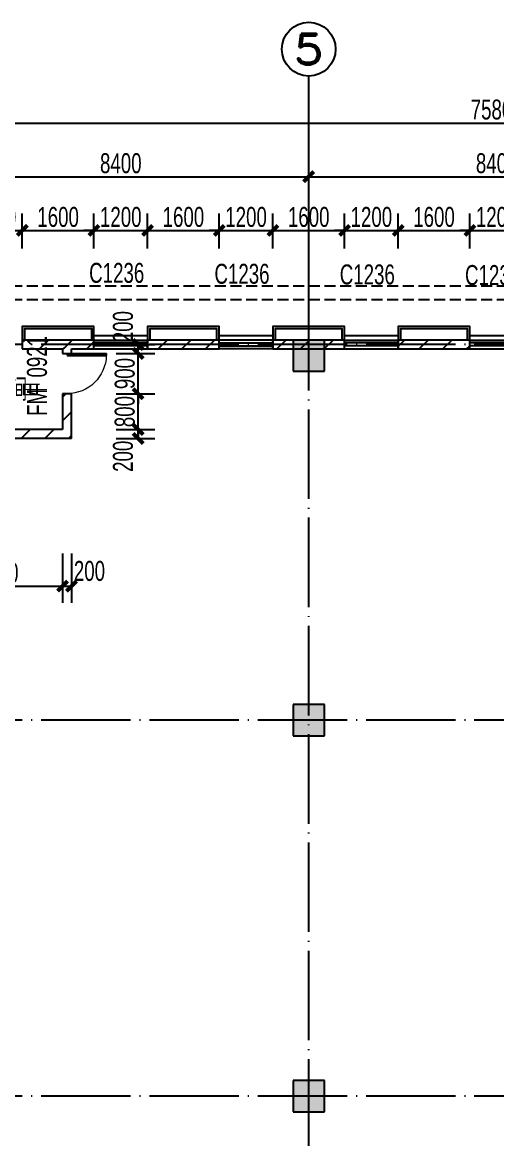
# Model space of a CAD drawing. Extents: x 1821501 to 1914341, y 446160 to 501460.
# Drawn here: x 1858641 to 1869241, y 472860 to 497810 of the extents above; entities that cross this region are included whole.
import ezdxf
from ezdxf.enums import TextEntityAlignment as Align

# ---------------------------------------------------------------- set-up
doc = ezdxf.new("R2010")
doc.units = 0
doc.header["$LTSCALE"] = 1000
doc.linetypes.add('11#平面图$0$DASH', pattern=[0.35, 0.25, -0.1])
doc.linetypes.add('11#平面图$0$DOTE', pattern=[2.42, 2, -0.2, 0.02, -0.2])
doc.layers.get('0').update_dxf_attribs({"linetype": 'CONTINUOUS'})
doc.layers.get('Defpoints').update_dxf_attribs({"linetype": 'CONTINUOUS'})
for name, color, linetype in [('11#平面图$0$A-Anno-Dims', 3, 'CONTINUOUS'), ('11#平面图$0$A-Anno-Note', 241, 'CONTINUOUS'), ('11#平面图$0$A-Grid', 222, '11#平面图$0$DOTE'), ('11#平面图$0$A-Grid-Iden', 11, 'CONTINUOUS'), ('11#平面图$0$A-Roof', 131, 'CONTINUOUS'), ('11#平面图$0$A-Wall-Patt', 13, 'CONTINUOUS'), ('11#平面图$0$PUB_HATCH', 8, 'CONTINUOUS'), ('11#平面图$0$S-Cols', 90, 'CONTINUOUS'), ('11#平面图$0$WALL', 2, 'CONTINUOUS'), ('11#平面图$0$WINDOW', 4, 'CONTINUOUS'), ('11#平面图$0$WINDOW_TEXT', 7, 'CONTINUOUS'), ('AXIS_TEXT', 7, 'CONTINUOUS')]:
    doc.layers.add(name, color=color, linetype=linetype)
doc.layers.add('11#平面图$0$尺寸标注-柱', color=3, linetype='CONTINUOUS', lineweight=18)
doc.styles.add('11#平面图$0$_TCH_AXIS', font='ROMAND', dxfattribs={"width": 0.7, "height": 5, "bigfont": 'JZFZ_CNB'})
doc.styles.add('11#平面图$0$_TCH_DIM_T3', font='JZFZ_ENA', dxfattribs={"width": 0.7, "bigfont": 'JZFZ_CNB'})
doc.styles.add('11#平面图$0$_TCH_WINDOW', font='JZFZ_ENA', dxfattribs={"width": 0.7, "height": 5, "bigfont": 'JZFZ_CNB'})
doc.styles.add('11#平面图$0$STANDARD', font='GBENOR', dxfattribs={"bigfont": 'GBCBIG'})
doc.styles.add('COMPLEX', font='COMPLEX')
doc.dimstyles.new('11#平面图$0$_TCH_ARCH&&150', dxfattribs={"dimtxt": 446.25, "dimasz": 225, "dimexe": 375, "dimexo": 375, "dimgap": 75, "dimtad": 1, "dimdec": 0, "dimzin": 0, "dimdsep": 46, "dimtxsty": '11#平面图$0$_TCH_DIM_T3', "dimblk": '11#平面图$0$_ArchTick', "dimcen": 0.09, "dimclrt": 7, "dimazin": 2, "dimtfac": 1, "dimtdec": 0, "dimtix": 1, "dimtmove": 2, "dimatfit": 3, "dimtolj": 1, "dimtzin": 0, "dimarcsym": 0})
pattern_1 = [(45, (0, 269.27), (-265.16515, 265.16515), [])]

# ---------------------------------------------------------------- blocks, each defined once
blk = doc.blocks.new('11#平面图$0$_ArchTick')
at = {"color": 0, "linetype": 'ByBlock', "const_width": 0.4}
blk.add_lwpolyline([(-0.5, -0.5), (0.5, 0.5)], dxfattribs=at)
blk = doc.blocks.new('*D309')
at = {"layer": '11#平面图$0$A-Grid-Iden', "color": 0, "lineweight": -2, "transparency": 16777216}
for p, q in [((1856641, 490985), (1856641, 494735)), ((1865041, 490985), (1865041, 494735)), ((1856641, 494360), (1865041, 494360))]:
    blk.add_line(p, q, dxfattribs=at)
at = {"layer": 'Defpoints', "color": 0, "transparency": 16777216}
for p in [(1865041, 494360), (1856641, 490610), (1865041, 490610)]:
    blk.add_point(p, dxfattribs=at)
at = {"layer": '11#平面图$0$A-Grid-Iden', "color": 0, "lineweight": -2, "transparency": 16777216, "xscale": 225, "yscale": 225, "zscale": 225, "rotation": 180}
blk.add_blockref('11#平面图$0$_ArchTick', (1856641, 494360), dxfattribs=at)
at = {"layer": '11#平面图$0$A-Grid-Iden', "color": 0, "lineweight": -2, "transparency": 16777216, "xscale": 225, "yscale": 225, "zscale": 225}
blk.add_blockref('11#平面图$0$_ArchTick', (1865041, 494360), dxfattribs=at)
at = {"layer": '11#平面图$0$A-Grid-Iden', "color": 7, "transparency": 16777216, "insert": (1860841, 494659), "char_height": 446.2, "attachment_point": 5, "style": '11#平面图$0$_TCH_DIM_T3'}
blk.add_mtext('\\A1;8400', dxfattribs=at)
blk = doc.blocks.new('*D310')
at = {"layer": '11#平面图$0$A-Grid-Iden', "color": 0, "lineweight": -2, "transparency": 16777216}
for p, q in [((1865041, 490985), (1865041, 494735)), ((1873441, 490985), (1873441, 494735)), ((1865041, 494360), (1873441, 494360))]:
    blk.add_line(p, q, dxfattribs=at)
at = {"layer": 'Defpoints', "color": 0, "transparency": 16777216}
for p in [(1873441, 494360), (1865041, 490610), (1873441, 490610)]:
    blk.add_point(p, dxfattribs=at)
at = {"layer": '11#平面图$0$A-Grid-Iden', "color": 0, "lineweight": -2, "transparency": 16777216, "xscale": 225, "yscale": 225, "zscale": 225, "rotation": 180}
blk.add_blockref('11#平面图$0$_ArchTick', (1865041, 494360), dxfattribs=at)
at = {"layer": '11#平面图$0$A-Grid-Iden', "color": 0, "lineweight": -2, "transparency": 16777216, "xscale": 225, "yscale": 225, "zscale": 225}
blk.add_blockref('11#平面图$0$_ArchTick', (1873441, 494360), dxfattribs=at)
at = {"layer": '11#平面图$0$A-Grid-Iden', "color": 7, "transparency": 16777216, "insert": (1869241, 494659), "char_height": 446.2, "attachment_point": 5, "style": '11#平面图$0$_TCH_DIM_T3'}
blk.add_mtext('\\A1;8400', dxfattribs=at)
blk = doc.blocks.new('*D316')
at = {"layer": '11#平面图$0$A-Grid-Iden', "color": 0, "lineweight": -2, "transparency": 16777216}
for p, q in [((1831341, 491360), (1831341, 495935)), ((1907141, 491360), (1907141, 495935)), ((1831341, 495560), (1907141, 495560))]:
    blk.add_line(p, q, dxfattribs=at)
at = {"layer": 'Defpoints', "color": 0, "transparency": 16777216}
for p in [(1907141, 495560), (1831341, 490985), (1907141, 490985)]:
    blk.add_point(p, dxfattribs=at)
at = {"layer": '11#平面图$0$A-Grid-Iden', "color": 0, "lineweight": -2, "transparency": 16777216, "xscale": 225, "yscale": 225, "zscale": 225, "rotation": 180}
blk.add_blockref('11#平面图$0$_ArchTick', (1831341, 495560), dxfattribs=at)
at = {"layer": '11#平面图$0$A-Grid-Iden', "color": 0, "lineweight": -2, "transparency": 16777216, "xscale": 225, "yscale": 225, "zscale": 225}
blk.add_blockref('11#平面图$0$_ArchTick', (1907141, 495560), dxfattribs=at)
at = {"layer": '11#平面图$0$A-Grid-Iden', "color": 7, "transparency": 16777216, "insert": (1869241, 495859), "char_height": 446.2, "attachment_point": 5, "style": '11#平面图$0$_TCH_DIM_T3'}
blk.add_mtext('\\A1;75800', dxfattribs=at)
blk = doc.blocks.new('_AXISO')
blk.add_circle((0, 0), 0.5)
at = {"layer": 'AXIS_TEXT', "style": 'COMPLEX', "width": 1.041667}
blk.add_attdef('A', text='', height=0.56, dxfattribs=at).set_placement((-0.25, -0.28), (0.25, -0.28), align=Align.FIT)
blk = doc.blocks.new('11#平面图$0$$TCHSYS$DOOR2D')
for p, q in [((0.45, 0.975), (0.5, 0.975)), ((0.45, 0), (0.45, 0.975)), ((0.5, 0), (0.5, 0.975)), ((0.5, 0), (0.45, 0))]:
    blk.add_line(p, q)
at = {"lineweight": 13}
blk.add_arc((0.475, 0), 0.975, 91.4693, 180, dxfattribs=at)
blk = doc.blocks.new('11#平面图$0$$TCHSYS$WIN2D')
for p, q in [((-0.5, 0.5), (0.5, 0.5)), ((-0.5, 0.5), (-0.5, -0.5)), ((0.5, 0.5), (0.5, -0.5)), ((0.5, 0.167), (-0.5, 0.167)), ((0.5, -0.167), (-0.5, -0.167)), ((-0.5, -0.5), (0.5, -0.5))]:
    blk.add_line(p, q)
blk = doc.blocks.new('11#平面图$0$A$C7CF12DCB')
at = {"layer": '11#平面图$0$A-Wall-Patt'}
for points in [[(34050, 33800), (33350, 33800), (33350, 33100), (34050, 33100)], [(34050, 25650), (33350, 25650), (33350, 24950), (34050, 24950)], [(34050, 17250), (33350, 17250), (33350, 16550), (34050, 16550)]]:
    blk.add_hatch(color=256, dxfattribs=at).paths.add_polyline_path(points)
at = {"layer": '11#平面图$0$S-Cols'}
for p, q in [((34050, 33800), (33350, 33800)), ((33350, 33800), (33350, 33100)), ((34050, 33100), (34050, 33800)), ((33350, 33100), (34050, 33100)), ((34050, 25650), (33350, 25650)), ((33350, 25650), (33350, 24950)), ((34050, 24950), (34050, 25650)), ((33350, 24950), (34050, 24950)), ((34050, 17250), (33350, 17250)), ((33350, 17250), (33350, 16550)), ((34050, 16550), (34050, 17250)), ((33350, 16550), (34050, 16550))]:
    blk.add_line(p, q, dxfattribs=at)
blk = doc.blocks.new('*D73')
at = {"layer": '11#平面图$0$A-Anno-Dims', "color": 0, "lineweight": -2, "transparency": 16777216}
for p, q in [((29059, 41069), (29059, 41850)), ((30259, 41069), (30259, 41850)), ((29059, 41475), (28834, 41475)), ((29059, 41475), (30259, 41475)), ((30259, 41475), (30484, 41475))]:
    blk.add_line(p, q, dxfattribs=at)
at = {"layer": 'Defpoints', "color": 0, "transparency": 16777216}
for p in [(30259, 41475), (29059, 40694), (30259, 40694)]:
    blk.add_point(p, dxfattribs=at)
at = {"layer": '11#平面图$0$A-Anno-Dims', "color": 0, "lineweight": -2, "transparency": 16777216, "xscale": 225, "yscale": 225, "zscale": 225}
blk.add_blockref('11#平面图$0$_ArchTick', (29059, 41475), dxfattribs=at)
at = {"layer": '11#平面图$0$A-Anno-Dims', "color": 0, "lineweight": -2, "transparency": 16777216, "xscale": 225, "yscale": 225, "zscale": 225, "rotation": 180}
blk.add_blockref('11#平面图$0$_ArchTick', (30259, 41475), dxfattribs=at)
at = {"layer": '11#平面图$0$A-Anno-Dims', "color": 7, "transparency": 16777216, "insert": (29659, 41773), "char_height": 446.2, "attachment_point": 5, "style": '11#平面图$0$_TCH_DIM_T3'}
blk.add_mtext('\\A1;1200', dxfattribs=at)
blk = doc.blocks.new('*D74')
at = {"layer": '11#平面图$0$A-Anno-Dims', "color": 0, "lineweight": -2, "transparency": 16777216}
for p, q in [((30259, 41069), (30259, 41850)), ((31859, 41069), (31859, 41850)), ((30259, 41475), (31859, 41475))]:
    blk.add_line(p, q, dxfattribs=at)
at = {"layer": 'Defpoints', "color": 0, "transparency": 16777216}
for p in [(31859, 41475), (30259, 40694), (31859, 40694)]:
    blk.add_point(p, dxfattribs=at)
at = {"layer": '11#平面图$0$A-Anno-Dims', "color": 0, "lineweight": -2, "transparency": 16777216, "xscale": 225, "yscale": 225, "zscale": 225, "rotation": 180}
blk.add_blockref('11#平面图$0$_ArchTick', (30259, 41475), dxfattribs=at)
at = {"layer": '11#平面图$0$A-Anno-Dims', "color": 0, "lineweight": -2, "transparency": 16777216, "xscale": 225, "yscale": 225, "zscale": 225}
blk.add_blockref('11#平面图$0$_ArchTick', (31859, 41475), dxfattribs=at)
at = {"layer": '11#平面图$0$A-Anno-Dims', "color": 7, "transparency": 16777216, "insert": (31059, 41773), "char_height": 446.2, "attachment_point": 5, "style": '11#平面图$0$_TCH_DIM_T3'}
blk.add_mtext('\\A1;1600', dxfattribs=at)
blk = doc.blocks.new('*D75')
at = {"layer": '11#平面图$0$A-Anno-Dims', "color": 0, "lineweight": -2, "transparency": 16777216}
for p, q in [((31859, 41069), (31859, 41850)), ((33059, 41069), (33059, 41850)), ((31859, 41475), (31634, 41475)), ((31859, 41475), (33059, 41475)), ((33059, 41475), (33284, 41475))]:
    blk.add_line(p, q, dxfattribs=at)
at = {"layer": 'Defpoints', "color": 0, "transparency": 16777216}
for p in [(33059, 41475), (31859, 40694), (33059, 40694)]:
    blk.add_point(p, dxfattribs=at)
at = {"layer": '11#平面图$0$A-Anno-Dims', "color": 0, "lineweight": -2, "transparency": 16777216, "xscale": 225, "yscale": 225, "zscale": 225}
blk.add_blockref('11#平面图$0$_ArchTick', (31859, 41475), dxfattribs=at)
at = {"layer": '11#平面图$0$A-Anno-Dims', "color": 0, "lineweight": -2, "transparency": 16777216, "xscale": 225, "yscale": 225, "zscale": 225, "rotation": 180}
blk.add_blockref('11#平面图$0$_ArchTick', (33059, 41475), dxfattribs=at)
at = {"layer": '11#平面图$0$A-Anno-Dims', "color": 7, "transparency": 16777216, "insert": (32459, 41773), "char_height": 446.2, "attachment_point": 5, "style": '11#平面图$0$_TCH_DIM_T3'}
blk.add_mtext('\\A1;1200', dxfattribs=at)
blk = doc.blocks.new('*D76')
at = {"layer": '11#平面图$0$A-Anno-Dims', "color": 0, "lineweight": -2, "transparency": 16777216}
for p, q in [((33059, 41069), (33059, 41850)), ((34659, 41069), (34659, 41850)), ((33059, 41475), (34659, 41475))]:
    blk.add_line(p, q, dxfattribs=at)
at = {"layer": 'Defpoints', "color": 0, "transparency": 16777216}
for p in [(34659, 41475), (33059, 40694), (34659, 40694)]:
    blk.add_point(p, dxfattribs=at)
at = {"layer": '11#平面图$0$A-Anno-Dims', "color": 0, "lineweight": -2, "transparency": 16777216, "xscale": 225, "yscale": 225, "zscale": 225, "rotation": 180}
blk.add_blockref('11#平面图$0$_ArchTick', (33059, 41475), dxfattribs=at)
at = {"layer": '11#平面图$0$A-Anno-Dims', "color": 0, "lineweight": -2, "transparency": 16777216, "xscale": 225, "yscale": 225, "zscale": 225}
blk.add_blockref('11#平面图$0$_ArchTick', (34659, 41475), dxfattribs=at)
at = {"layer": '11#平面图$0$A-Anno-Dims', "color": 7, "transparency": 16777216, "insert": (33859, 41773), "char_height": 446.2, "attachment_point": 5, "style": '11#平面图$0$_TCH_DIM_T3'}
blk.add_mtext('\\A1;1600', dxfattribs=at)
blk = doc.blocks.new('*D77')
at = {"layer": '11#平面图$0$A-Anno-Dims', "color": 0, "lineweight": -2, "transparency": 16777216}
for p, q in [((34659, 41069), (34659, 41850)), ((35859, 41069), (35859, 41850)), ((34659, 41475), (34434, 41475)), ((34659, 41475), (35859, 41475)), ((35859, 41475), (36084, 41475))]:
    blk.add_line(p, q, dxfattribs=at)
at = {"layer": 'Defpoints', "color": 0, "transparency": 16777216}
for p in [(35859, 41475), (34659, 40694), (35859, 40694)]:
    blk.add_point(p, dxfattribs=at)
at = {"layer": '11#平面图$0$A-Anno-Dims', "color": 0, "lineweight": -2, "transparency": 16777216, "xscale": 225, "yscale": 225, "zscale": 225}
blk.add_blockref('11#平面图$0$_ArchTick', (34659, 41475), dxfattribs=at)
at = {"layer": '11#平面图$0$A-Anno-Dims', "color": 0, "lineweight": -2, "transparency": 16777216, "xscale": 225, "yscale": 225, "zscale": 225, "rotation": 180}
blk.add_blockref('11#平面图$0$_ArchTick', (35859, 41475), dxfattribs=at)
at = {"layer": '11#平面图$0$A-Anno-Dims', "color": 7, "transparency": 16777216, "insert": (35259, 41773), "char_height": 446.2, "attachment_point": 5, "style": '11#平面图$0$_TCH_DIM_T3'}
blk.add_mtext('\\A1;1200', dxfattribs=at)
blk = doc.blocks.new('*D78')
at = {"layer": '11#平面图$0$A-Anno-Dims', "color": 0, "lineweight": -2, "transparency": 16777216}
for p, q in [((35859, 41069), (35859, 41850)), ((37459, 41069), (37459, 41850)), ((35859, 41475), (37459, 41475))]:
    blk.add_line(p, q, dxfattribs=at)
at = {"layer": 'Defpoints', "color": 0, "transparency": 16777216}
for p in [(37459, 41475), (35859, 40694), (37459, 40694)]:
    blk.add_point(p, dxfattribs=at)
at = {"layer": '11#平面图$0$A-Anno-Dims', "color": 0, "lineweight": -2, "transparency": 16777216, "xscale": 225, "yscale": 225, "zscale": 225, "rotation": 180}
blk.add_blockref('11#平面图$0$_ArchTick', (35859, 41475), dxfattribs=at)
at = {"layer": '11#平面图$0$A-Anno-Dims', "color": 0, "lineweight": -2, "transparency": 16777216, "xscale": 225, "yscale": 225, "zscale": 225}
blk.add_blockref('11#平面图$0$_ArchTick', (37459, 41475), dxfattribs=at)
at = {"layer": '11#平面图$0$A-Anno-Dims', "color": 7, "transparency": 16777216, "insert": (36659, 41773), "char_height": 446.2, "attachment_point": 5, "style": '11#平面图$0$_TCH_DIM_T3'}
blk.add_mtext('\\A1;1600', dxfattribs=at)
blk = doc.blocks.new('*D79')
at = {"layer": '11#平面图$0$A-Anno-Dims', "color": 0, "lineweight": -2, "transparency": 16777216}
for p, q in [((37459, 41069), (37459, 41850)), ((38659, 41069), (38659, 41850)), ((37459, 41475), (37234, 41475)), ((37459, 41475), (38659, 41475)), ((38659, 41475), (38884, 41475))]:
    blk.add_line(p, q, dxfattribs=at)
at = {"layer": 'Defpoints', "color": 0, "transparency": 16777216}
for p in [(38659, 41475), (37459, 40694), (38659, 40694)]:
    blk.add_point(p, dxfattribs=at)
at = {"layer": '11#平面图$0$A-Anno-Dims', "color": 0, "lineweight": -2, "transparency": 16777216, "xscale": 225, "yscale": 225, "zscale": 225}
blk.add_blockref('11#平面图$0$_ArchTick', (37459, 41475), dxfattribs=at)
at = {"layer": '11#平面图$0$A-Anno-Dims', "color": 0, "lineweight": -2, "transparency": 16777216, "xscale": 225, "yscale": 225, "zscale": 225, "rotation": 180}
blk.add_blockref('11#平面图$0$_ArchTick', (38659, 41475), dxfattribs=at)
at = {"layer": '11#平面图$0$A-Anno-Dims', "color": 7, "transparency": 16777216, "insert": (38059, 41773), "char_height": 446.2, "attachment_point": 5, "style": '11#平面图$0$_TCH_DIM_T3'}
blk.add_mtext('\\A1;1200', dxfattribs=at)
blk = doc.blocks.new('*D80')
at = {"layer": '11#平面图$0$A-Anno-Dims', "color": 0, "lineweight": -2, "transparency": 16777216}
for p, q in [((38659, 41069), (38659, 41850)), ((40259, 41069), (40259, 41850)), ((38659, 41475), (40259, 41475))]:
    blk.add_line(p, q, dxfattribs=at)
at = {"layer": 'Defpoints', "color": 0, "transparency": 16777216}
for p in [(40259, 41475), (38659, 40694), (40259, 40694)]:
    blk.add_point(p, dxfattribs=at)
at = {"layer": '11#平面图$0$A-Anno-Dims', "color": 0, "lineweight": -2, "transparency": 16777216, "xscale": 225, "yscale": 225, "zscale": 225, "rotation": 180}
blk.add_blockref('11#平面图$0$_ArchTick', (38659, 41475), dxfattribs=at)
at = {"layer": '11#平面图$0$A-Anno-Dims', "color": 0, "lineweight": -2, "transparency": 16777216, "xscale": 225, "yscale": 225, "zscale": 225}
blk.add_blockref('11#平面图$0$_ArchTick', (40259, 41475), dxfattribs=at)
at = {"layer": '11#平面图$0$A-Anno-Dims', "color": 7, "transparency": 16777216, "insert": (39459, 41773), "char_height": 446.2, "attachment_point": 5, "style": '11#平面图$0$_TCH_DIM_T3'}
blk.add_mtext('\\A1;1600', dxfattribs=at)
blk = doc.blocks.new('*D81')
at = {"layer": '11#平面图$0$A-Anno-Dims', "color": 0, "lineweight": -2, "transparency": 16777216}
for p, q in [((40259, 41069), (40259, 41850)), ((41459, 41069), (41459, 41850)), ((40259, 41475), (40034, 41475)), ((40259, 41475), (41459, 41475)), ((41459, 41475), (41684, 41475))]:
    blk.add_line(p, q, dxfattribs=at)
at = {"layer": 'Defpoints', "color": 0, "transparency": 16777216}
for p in [(41459, 41475), (40259, 40694), (41459, 40694)]:
    blk.add_point(p, dxfattribs=at)
at = {"layer": '11#平面图$0$A-Anno-Dims', "color": 0, "lineweight": -2, "transparency": 16777216, "xscale": 225, "yscale": 225, "zscale": 225}
blk.add_blockref('11#平面图$0$_ArchTick', (40259, 41475), dxfattribs=at)
at = {"layer": '11#平面图$0$A-Anno-Dims', "color": 0, "lineweight": -2, "transparency": 16777216, "xscale": 225, "yscale": 225, "zscale": 225, "rotation": 180}
blk.add_blockref('11#平面图$0$_ArchTick', (41459, 41475), dxfattribs=at)
at = {"layer": '11#平面图$0$A-Anno-Dims', "color": 7, "transparency": 16777216, "insert": (40859, 41773), "char_height": 446.2, "attachment_point": 5, "style": '11#平面图$0$_TCH_DIM_T3'}
blk.add_mtext('\\A1;1200', dxfattribs=at)
blk = doc.blocks.new('*D261')
at = {"layer": '11#平面图$0$A-Anno-Dims', "color": 0, "lineweight": -2, "transparency": 16777216}
for p, q in [((31159, 34250), (31159, 33148)), ((31359, 34250), (31359, 33148)), ((31159, 33523), (31359, 33523))]:
    blk.add_line(p, q, dxfattribs=at)
at = {"layer": 'Defpoints', "color": 0, "transparency": 16777216}
for p in [(31159, 34625), (31359, 34625), (31359, 33523)]:
    blk.add_point(p, dxfattribs=at)
at = {"layer": '11#平面图$0$A-Anno-Dims', "color": 0, "lineweight": -2, "transparency": 16777216, "xscale": 225, "yscale": 225, "zscale": 225, "rotation": 180}
blk.add_blockref('11#平面图$0$_ArchTick', (31159, 33523), dxfattribs=at)
at = {"layer": '11#平面图$0$A-Anno-Dims', "color": 0, "lineweight": -2, "transparency": 16777216, "xscale": 225, "yscale": 225, "zscale": 225}
blk.add_blockref('11#平面图$0$_ArchTick', (31359, 33523), dxfattribs=at)
at = {"layer": '11#平面图$0$A-Anno-Dims', "color": 7, "transparency": 16777216, "insert": (31759, 33861), "char_height": 446.2, "attachment_point": 5, "style": '11#平面图$0$_TCH_DIM_T3'}
blk.add_mtext('\\A1;200', dxfattribs=at)
blk = doc.blocks.new('*D262')
at = {"layer": '11#平面图$0$A-Anno-Dims', "color": 0, "lineweight": -2, "transparency": 16777216}
for p, q in [((28259, 34250), (28259, 33148)), ((31159, 34250), (31159, 33148)), ((28259, 33523), (31159, 33523))]:
    blk.add_line(p, q, dxfattribs=at)
at = {"layer": 'Defpoints', "color": 0, "transparency": 16777216}
for p in [(28259, 34625), (31159, 34625), (31159, 33523)]:
    blk.add_point(p, dxfattribs=at)
at = {"layer": '11#平面图$0$A-Anno-Dims', "color": 0, "lineweight": -2, "transparency": 16777216, "xscale": 225, "yscale": 225, "zscale": 225, "rotation": 180}
blk.add_blockref('11#平面图$0$_ArchTick', (28259, 33523), dxfattribs=at)
at = {"layer": '11#平面图$0$A-Anno-Dims', "color": 0, "lineweight": -2, "transparency": 16777216, "xscale": 225, "yscale": 225, "zscale": 225}
blk.add_blockref('11#平面图$0$_ArchTick', (31159, 33523), dxfattribs=at)
at = {"layer": '11#平面图$0$A-Anno-Dims', "color": 7, "transparency": 16777216, "insert": (29709, 33821), "char_height": 446.2, "attachment_point": 5, "style": '11#平面图$0$_TCH_DIM_T3'}
blk.add_mtext('\\A1;2900', dxfattribs=at)
blk = doc.blocks.new('*D275')
at = {"layer": '11#平面图$0$A-Anno-Dims', "color": 0, "lineweight": -2, "transparency": 16777216}
for p, q in [((32356, 38925), (33223, 38925)), ((32848, 38725), (32848, 38925)), ((32356, 38725), (33223, 38725))]:
    blk.add_line(p, q, dxfattribs=at)
at = {"layer": 'Defpoints', "color": 0, "transparency": 16777216}
for p in [(31981, 38925), (32848, 38925), (31981, 38725)]:
    blk.add_point(p, dxfattribs=at)
at = {"layer": '11#平面图$0$A-Anno-Dims', "color": 0, "lineweight": -2, "transparency": 16777216, "xscale": 225, "yscale": 225, "zscale": 225}
for p, rotation in [((32848, 38925), 90), ((32848, 38725), 270)]:
    blk.add_blockref('11#平面图$0$_ArchTick', p, dxfattribs=dict(at, rotation=rotation))
at = {"layer": '11#平面图$0$A-Anno-Dims', "color": 7, "transparency": 16777216, "insert": (32510, 39324), "char_height": 446.2, "attachment_point": 5, "rotation": 90, "style": '11#平面图$0$_TCH_DIM_T3'}
blk.add_mtext('\\A1;200', dxfattribs=at)
blk = doc.blocks.new('*D276')
at = {"layer": '11#平面图$0$A-Anno-Dims', "color": 0, "lineweight": -2, "transparency": 16777216}
for p, q in [((32848, 38725), (32848, 38950)), ((32356, 38725), (33223, 38725)), ((32848, 37825), (32848, 38725)), ((32356, 37825), (33223, 37825)), ((32848, 37825), (32848, 37600))]:
    blk.add_line(p, q, dxfattribs=at)
at = {"layer": 'Defpoints', "color": 0, "transparency": 16777216}
for p in [(31981, 38725), (32848, 38725), (31981, 37825)]:
    blk.add_point(p, dxfattribs=at)
at = {"layer": '11#平面图$0$A-Anno-Dims', "color": 0, "lineweight": -2, "transparency": 16777216, "xscale": 225, "yscale": 225, "zscale": 225}
for p, rotation in [((32848, 38725), 270), ((32848, 37825), 90)]:
    blk.add_blockref('11#平面图$0$_ArchTick', p, dxfattribs=dict(at, rotation=rotation))
at = {"layer": '11#平面图$0$A-Anno-Dims', "color": 7, "transparency": 16777216, "insert": (32549, 38275), "char_height": 446.2, "attachment_point": 5, "rotation": 90, "style": '11#平面图$0$_TCH_DIM_T3'}
blk.add_mtext('\\A1;900', dxfattribs=at)
blk = doc.blocks.new('*D277')
at = {"layer": '11#平面图$0$A-Anno-Dims', "color": 0, "lineweight": -2, "transparency": 16777216}
for p, q in [((32848, 37825), (32848, 38050)), ((32356, 37825), (33223, 37825)), ((32848, 37025), (32848, 37825)), ((32356, 37025), (33223, 37025)), ((32848, 37025), (32848, 36800))]:
    blk.add_line(p, q, dxfattribs=at)
at = {"layer": 'Defpoints', "color": 0, "transparency": 16777216}
for p in [(31981, 37825), (32848, 37825), (31981, 37025)]:
    blk.add_point(p, dxfattribs=at)
at = {"layer": '11#平面图$0$A-Anno-Dims', "color": 0, "lineweight": -2, "transparency": 16777216, "xscale": 225, "yscale": 225, "zscale": 225}
for p, rotation in [((32848, 37825), 270), ((32848, 37025), 90)]:
    blk.add_blockref('11#平面图$0$_ArchTick', p, dxfattribs=dict(at, rotation=rotation))
at = {"layer": '11#平面图$0$A-Anno-Dims', "color": 7, "transparency": 16777216, "insert": (32549, 37425), "char_height": 446.2, "attachment_point": 5, "rotation": 90, "style": '11#平面图$0$_TCH_DIM_T3'}
blk.add_mtext('\\A1;800', dxfattribs=at)
blk = doc.blocks.new('*D278')
at = {"layer": '11#平面图$0$A-Anno-Dims', "color": 0, "lineweight": -2, "transparency": 16777216}
for p, q in [((32356, 37025), (33223, 37025)), ((32848, 36825), (32848, 37025)), ((32356, 36825), (33223, 36825))]:
    blk.add_line(p, q, dxfattribs=at)
at = {"layer": 'Defpoints', "color": 0, "transparency": 16777216}
for p in [(31981, 37025), (32848, 37025), (31981, 36825)]:
    blk.add_point(p, dxfattribs=at)
at = {"layer": '11#平面图$0$A-Anno-Dims', "color": 0, "lineweight": -2, "transparency": 16777216, "xscale": 225, "yscale": 225, "zscale": 225}
for p, rotation in [((32848, 37025), 90), ((32848, 36825), 270)]:
    blk.add_blockref('11#平面图$0$_ArchTick', p, dxfattribs=dict(at, rotation=rotation))
at = {"layer": '11#平面图$0$A-Anno-Dims', "color": 7, "transparency": 16777216, "insert": (32510, 36426), "char_height": 446.2, "attachment_point": 5, "rotation": 90, "style": '11#平面图$0$_TCH_DIM_T3'}
blk.add_mtext('\\A1;200', dxfattribs=at)
blk = doc.blocks.new('11#平面图$0$A$C39280DA7')
at = {"layer": '11#平面图$0$A-Anno-Note', "style": '11#平面图$0$STANDARD'}
blk.add_text('报警阀间', height=506.4, dxfattribs=at).set_placement((22117, 19474))
blk = doc.blocks.new('11#平面图$0$A$C124F583F')
at = {"layer": '11#平面图$0$A-Anno-Dims'}
for p1, p2, distance, picture, middle in [((29059.1, 40694.5), (30259.1, 40694.5), 780.5, '*D73', (29659.1, 41773.1)), ((30259.1, 40694.5), (31859.1, 40694.5), 780.5, '*D74', (31059.1, 41773.1)), ((31859.1, 40694.5), (33059.1, 40694.5), 780.5, '*D75', (32459.1, 41773.1)), ((33059.1, 40694.5), (34659.1, 40694.5), 780.5, '*D76', (33859.1, 41773.1)), ((34659.1, 40694.5), (35859.1, 40694.5), 780.5, '*D77', (35259.1, 41773.1)), ((35859.1, 40694.5), (37459.1, 40694.5), 780.5, '*D78', (36659.1, 41773.1)), ((37459.1, 40694.5), (38659.1, 40694.5), 780.5, '*D79', (38059.1, 41773.1)), ((38659.1, 40694.5), (40259.1, 40694.5), 780.5, '*D80', (39459.1, 41773.1)), ((40259.1, 40694.5), (41459.1, 40694.5), 780.5, '*D81', (40859.1, 41773.1)), ((31981.2, 37825), (31981.2, 38725), -866.4, '*D276', (32549.4, 38275)), ((31981.2, 37025), (31981.2, 37825), -866.4, '*D277', (32549.4, 37425)), ((28259.1, 34625), (31159.1, 34625), -1101.8, '*D262', (29709.1, 33821.3))]:
    dim = blk.add_aligned_dim(p1=p1, p2=p2, distance=distance, dimstyle='11#平面图$0$_TCH_ARCH&&150', dxfattribs=at)
    dim.commit()
    dim.dimension.update_dxf_attribs({"geometry": picture, "text_midpoint": middle})
for base, p1, p2, angle, picture, middle in [((32847.6, 38925), (31981.2, 38725), (31981.2, 38925), 90, '*D275', (32510.1, 39324.4)), ((32847.6, 37025), (31981.2, 36825), (31981.2, 37025), 90, '*D278', (32510.1, 36425.6)), ((31359.1, 33523.2), (31159.1, 34625), (31359.1, 34625), 0, '*D261', (31758.5, 33860.7))]:
    dim = blk.add_linear_dim(base=base, p1=p1, p2=p2, angle=angle, dimstyle='11#平面图$0$_TCH_ARCH&&150', dxfattribs=at)
    dim.commit()
    dim.dimension.update_dxf_attribs({"geometry": picture, "text_midpoint": middle, "dimtype": 129})

msp = doc.modelspace()

# ---------------------------------------------------------------- hatches: boundary and pattern name
at = {"layer": '11#平面图$0$PUB_HATCH'}
h = msp.add_hatch(dxfattribs=at)
h.set_pattern_fill('普通砖', color=256, scale=150, style=0)
h.set_pattern_definition(pattern_1)
h.paths.add_polyline_path([(1859640.6, 490710.5), (1858640.6, 490710.5), (1858640.6, 490510.5), (1859540.6, 490510.5), (1859640.6, 490577.2)])
h = msp.add_hatch(dxfattribs=at)
h.set_pattern_fill('普通砖', color=256, scale=150, style=0)
h.set_pattern_definition(pattern_1)
h.paths.add_polyline_path([(1859540.6, 490510.5), (1859540.6, 490410.5), (1859740.6, 490410.5), (1859740.6, 490510.5), (1859640.6, 490577.2)])
h = msp.add_hatch(dxfattribs=at)
h.set_pattern_fill('普通砖', color=256, scale=150, style=0)
h.set_pattern_definition(pattern_1)
h.paths.add_polyline_path([(1859740.6, 490510.5), (1860240.6, 490510.5), (1860240.6, 490710.5), (1859640.6, 490710.5), (1859640.6, 490577.2)])
h = msp.add_hatch(dxfattribs=at)
h.set_pattern_fill('普通砖', color=256, scale=150, style=0)
h.set_pattern_definition(pattern_1)
h.paths.add_polyline_path([(1861440.6, 490510.5), (1863040.6, 490510.5), (1863040.6, 490710.5), (1861440.6, 490710.5)])
h = msp.add_hatch(dxfattribs=at)
h.set_pattern_fill('普通砖', color=256, scale=150, style=0)
h.set_pattern_definition(pattern_1)
h.paths.add_polyline_path([(1864240.6, 490510.5), (1865840.6, 490510.5), (1865840.6, 490710.5), (1864240.6, 490710.5)])
h = msp.add_hatch(dxfattribs=at)
h.set_pattern_fill('普通砖', color=256, scale=150, style=0)
h.set_pattern_definition(pattern_1)
h.paths.add_polyline_path([(1867040.6, 490510.5), (1868640.6, 490510.5), (1868640.6, 490710.5), (1867040.6, 490710.5)])
h = msp.add_hatch(dxfattribs=at)
h.set_pattern_fill('普通砖', color=256, scale=150, style=0)
h.set_pattern_definition(pattern_1)
h.paths.add_polyline_path([(1859740.6, 488510.5), (1859740.6, 489510.5), (1859540.6, 489510.5), (1859540.6, 488710.5)])
h = msp.add_hatch(dxfattribs=at)
h.set_pattern_fill('普通砖', color=256, scale=150, style=0)
h.set_pattern_definition(pattern_1)
h.paths.add_polyline_path([(1859740.6, 488510.5), (1859540.6, 488710.5), (1856740.6, 488710.5), (1856674, 488610.5), (1856740.6, 488510.5)])

# ---------------------------------------------------------------- linework, layer by layer
at = {"layer": '11#平面图$0$A-Grid'}
for p, q in [((1907040.6, 490610.5), (1831440.6, 490610.5)), ((1865040.6, 450860.5), (1865040.6, 490610.5)), ((1907040.6, 482210.5), (1831440.6, 482210.5)), ((1907040.6, 473810.5), (1831440.6, 473810.5))]:
    msp.add_line(p, q, dxfattribs=at)
at = {"layer": '11#平面图$0$A-Grid-Iden'}
msp.add_line((1865040.6, 490610.5), (1865040.6, 496610.5), dxfattribs=at)
at = {"layer": '11#平面图$0$A-Roof', "linetype": '11#平面图$0$DASH'}
for points in [[(1898890.6, 491910.5), (1844490.6, 491910.5)], [(1898890.6, 491610.5), (1844490.6, 491610.5)]]:
    msp.add_lwpolyline(points, dxfattribs=at)
at = {"layer": '11#平面图$0$A-Roof'}
for points in [[(1860240.6, 490710.5), (1860240.6, 491010.5), (1858640.6, 491010.5), (1858640.6, 490710.5)], [(1860190.6, 490710.5), (1860190.6, 490960.5), (1858690.6, 490960.5), (1858690.6, 490710.5)], [(1860240.6, 490710.5), (1860240.6, 490810.5), (1861440.6, 490810.5), (1861440.6, 490710.5)], [(1863040.6, 490710.5), (1863040.6, 491010.5), (1861440.6, 491010.5), (1861440.6, 490710.5)], [(1862990.6, 490710.5), (1862990.6, 490960.5), (1861490.6, 490960.5), (1861490.6, 490710.5)], [(1863040.6, 490710.5), (1863040.6, 490810.5), (1864240.6, 490810.5), (1864240.6, 490710.5)], [(1865840.6, 490710.5), (1865840.6, 491010.5), (1864240.6, 491010.5), (1864240.6, 490710.5)], [(1865790.6, 490710.5), (1865790.6, 490960.5), (1864290.6, 490960.5), (1864290.6, 490710.5)], [(1865840.6, 490710.5), (1865840.6, 490810.5), (1867040.6, 490810.5), (1867040.6, 490710.5)], [(1868640.6, 490710.5), (1868640.6, 491010.5), (1867040.6, 491010.5), (1867040.6, 490710.5)], [(1868590.6, 490710.5), (1868590.6, 490960.5), (1867090.6, 490960.5), (1867090.6, 490710.5)], [(1868640.6, 490710.5), (1868640.6, 490810.5), (1869840.6, 490810.5), (1869840.6, 490710.5)]]:
    msp.add_lwpolyline(points, dxfattribs=at)
at = {"layer": '11#平面图$0$WALL'}
for p, q in [((1859640.6, 490710.5), (1858640.6, 490710.5)), ((1858640.6, 490710.5), (1858640.6, 490510.5)), ((1860240.6, 490710.5), (1859640.6, 490710.5)), ((1860240.6, 490510.5), (1860240.6, 490710.5)), ((1863040.6, 490710.5), (1861440.6, 490710.5)), ((1861440.6, 490710.5), (1861440.6, 490510.5)), ((1863040.6, 490510.5), (1863040.6, 490710.5)), ((1865840.6, 490710.5), (1864240.6, 490710.5)), ((1864240.6, 490710.5), (1864240.6, 490510.5)), ((1865840.6, 490510.5), (1865840.6, 490710.5)), ((1868640.6, 490710.5), (1867040.6, 490710.5)), ((1867040.6, 490710.5), (1867040.6, 490510.5)), ((1868640.6, 490510.5), (1868640.6, 490710.5)), ((1858640.6, 490510.5), (1859540.6, 490510.5)), ((1859540.6, 490510.5), (1859540.6, 490410.5)), ((1859540.6, 490410.5), (1859740.6, 490410.5)), ((1859740.6, 490410.5), (1859740.6, 490510.5)), ((1859740.6, 490510.5), (1860240.6, 490510.5)), ((1861440.6, 490510.5), (1863040.6, 490510.5)), ((1864240.6, 490510.5), (1865840.6, 490510.5)), ((1867040.6, 490510.5), (1868640.6, 490510.5)), ((1859740.6, 489510.5), (1859540.6, 489510.5)), ((1859540.6, 489510.5), (1859540.6, 488710.5)), ((1859740.6, 488510.5), (1859740.6, 489510.5)), ((1859540.6, 488710.5), (1856740.6, 488710.5)), ((1859740.6, 488510.5), (1856740.6, 488510.5))]:
    msp.add_line(p, q, dxfattribs=at)

# ---------------------------------------------------------------- block references
at = {"layer": '11#平面图$0$A-Anno-Note'}
for name, p in [('11#平面图$0$A$C124F583F', (1828381.5, 451685.5)), ('11#平面图$0$A$C39280DA7', (1835174.5, 469873.8))]:
    msp.add_blockref(name, p, dxfattribs=at)
at = {"layer": '11#平面图$0$A-Grid-Iden'}
ref = msp.add_blockref('_AXISO', (1865040.6, 497210.5), dxfattribs=dict(at, xscale=1200, yscale=1200, zscale=1200))
ref.add_attrib('A', '5', dxfattribs={"height": 678.8, "style": '11#平面图$0$_TCH_AXIS', "width": 1.235294}).set_placement((1864701.2, 496871.1), (1865380, 496871.1), align=Align.FIT)
at = {"layer": '11#平面图$0$WINDOW'}
ref = msp.add_blockref('11#平面图$0$$TCHSYS$WIN2D', (1860840.6, 490610.5), dxfattribs=dict(at, xscale=1200, yscale=-200, zscale=1200))
ref.add_attrib('A', 'C1236', (1860134.1, 491988.6), dxfattribs={"layer": '11#平面图$0$WINDOW_TEXT', "height": 446.25, "style": '11#平面图$0$_TCH_WINDOW', "width": 0.7})
ref = msp.add_blockref('11#平面图$0$$TCHSYS$WIN2D', (1863640.6, 490610.5), dxfattribs=dict(at, xscale=-1200, yscale=-200, zscale=-1200))
ref.add_attrib('A', 'C1236', (1862934.1, 491967.2), dxfattribs={"layer": '11#平面图$0$WINDOW_TEXT', "height": 446.25, "style": '11#平面图$0$_TCH_WINDOW', "width": 0.7})
ref = msp.add_blockref('11#平面图$0$$TCHSYS$WIN2D', (1866440.6, 490610.5), dxfattribs=dict(at, xscale=1200, yscale=-200, zscale=1200))
ref.add_attrib('A', 'C1236', (1865734.1, 491952.8), dxfattribs={"layer": '11#平面图$0$WINDOW_TEXT', "height": 446.25, "style": '11#平面图$0$_TCH_WINDOW', "width": 0.7})
ref = msp.add_blockref('11#平面图$0$$TCHSYS$WIN2D', (1869240.6, 490610.5), dxfattribs=dict(at, xscale=1200, yscale=-200, zscale=1200))
ref.add_attrib('A', 'C1236', (1868534.1, 491939), dxfattribs={"layer": '11#平面图$0$WINDOW_TEXT', "height": 446.25, "style": '11#平面图$0$_TCH_WINDOW', "width": 0.7})
at = {"layer": '11#平面图$0$WINDOW', "xscale": -900, "yscale": 900, "zscale": -900, "rotation": 270.0000000000333}
msp.add_blockref('11#平面图$0$$TCHSYS$DOOR2D', (1859640.6, 489960.5), dxfattribs=at)
at = {"layer": '11#平面图$0$尺寸标注-柱'}
msp.add_blockref('11#平面图$0$A$C7CF12DCB', (1831340.6, 456910.5), dxfattribs=at)

# ---------------------------------------------------------------- texts
at = {"layer": '11#平面图$0$WINDOW_TEXT', "style": '11#平面图$0$_TCH_WINDOW', "width": 0.7}
for s, height, p in [('0921', 446.25, (1859190.6, 489871.2)), ('甲', 525, (1859190.6, 489430.2)), ('FM', 446.25, (1859190.6, 489013.7))]:
    msp.add_text(s, height=height, rotation=90, dxfattribs=at).set_placement(p)

# ---------------------------------------------------------------- dimensions: what is measured, and where the dimension line sits
at = {"layer": '11#平面图$0$A-Grid-Iden'}
for p1, p2, distance, picture, middle in [((1831340.6, 490985.5), (1907140.6, 490985.5), 4575, '*D316', (1869240.6, 495858.6)), ((1856640.6, 490610.5), (1865040.6, 490610.5), 3750, '*D309', (1860840.6, 494658.6)), ((1865040.6, 490610.5), (1873440.6, 490610.5), 3750, '*D310', (1869240.6, 494658.6))]:
    dim = msp.add_aligned_dim(p1=p1, p2=p2, distance=distance, dimstyle='11#平面图$0$_TCH_ARCH&&150', dxfattribs=at)
    dim.commit()
    dim.dimension.update_dxf_attribs({"geometry": picture, "text_midpoint": middle})

doc.saveas('drawing.dxf')
